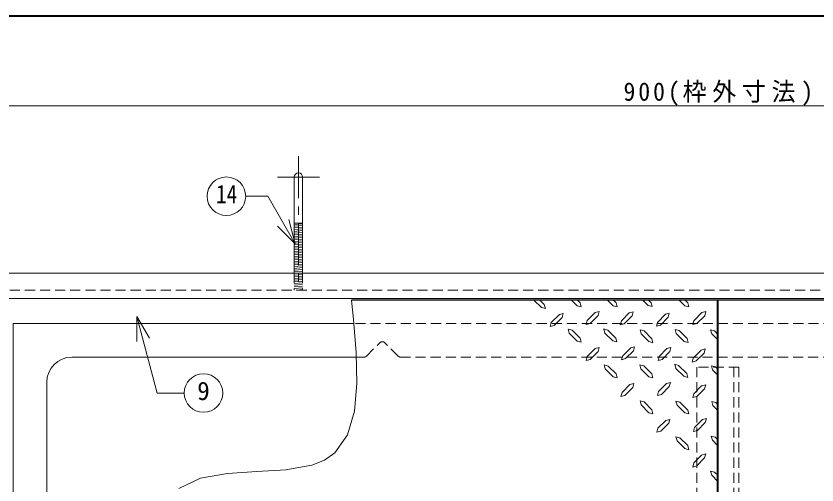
# Model space of a CAD drawing. Units: millimetres at full size, sheet at 1:5; details may follow other scales. Extents: x -1061 to 964, y -679 to 726.
# Drawn here: x -611.2 to -133.8, y 446.1 to 726 of the extents above; entities that cross this region are included whole.
import ezdxf
from ezdxf.enums import TextEntityAlignment as Align

# ---------------------------------------------------------------- set-up
doc = ezdxf.new("R2010")
doc.units = ezdxf.units.MM
doc.header["$LTSCALE"] = 5
doc.linetypes.add('CHAIN1', pattern=[8, 5, -1, 1, -1])
doc.linetypes.add('DASHED1', pattern=[1.8, 1.2, -0.6])
doc.layers.add('0-0', color=4, linetype='Continuous', lineweight=9)
doc.styles.add('ＭＳ ゴシック', font='')
doc.styles.get('ＭＳ ゴシック').set_extended_font_data('MS Gothic')

msp = doc.modelspace()

# ---------------------------------------------------------------- linework, layer by layer
at = {"layer": '0-0', "color": 1, "lineweight": 40}
for p, q in [((963.599, 725.957), (-1061.401, 725.957)), ((-192.901, 322.457), (-192.901, 556.457))]:
    msp.add_line(p, q, dxfattribs=at)
at = {"layer": '0-0'}
for p, q in [((-642.901, 672.457), (257.099, 672.457)), ((-440.401, 602.355), (-445.401, 602.355)), ((-445.401, 601.485), (-440.401, 601.894)), ((-445.401, 600.482), (-440.401, 600.89)), ((-445.401, 599.479), (-440.401, 599.887)), ((-445.401, 598.475), (-440.401, 598.884)), ((-445.401, 597.472), (-440.401, 597.88)), ((-445.401, 596.469), (-440.401, 596.877)), ((-445.401, 595.465), (-440.401, 595.874)), ((-445.401, 594.462), (-440.401, 594.87)), ((-445.401, 593.459), (-440.401, 593.867)), ((-445.401, 592.455), (-440.401, 592.864)), ((-445.401, 591.452), (-440.401, 591.86)), ((-445.401, 590.449), (-440.401, 590.857)), ((-445.401, 589.445), (-440.401, 589.854)), ((-445.401, 588.442), (-440.401, 588.85)), ((-445.401, 587.439), (-440.401, 587.847)), ((-445.401, 586.435), (-440.401, 586.844)), ((-445.401, 585.432), (-440.401, 585.84)), ((-445.401, 584.429), (-440.401, 584.837)), ((-445.401, 583.425), (-440.401, 583.834)), ((-445.401, 582.422), (-440.401, 582.83)), ((-445.401, 581.419), (-440.401, 581.827)), ((-445.401, 580.415), (-440.401, 580.824)), ((-445.401, 579.412), (-440.401, 579.82)), ((-445.401, 578.409), (-440.401, 578.817)), ((-445.401, 577.405), (-440.401, 577.814)), ((-445.401, 576.402), (-440.401, 576.81)), ((-445.401, 575.399), (-440.401, 575.807)), ((-445.401, 574.395), (-440.401, 574.804)), ((-445.401, 573.392), (-440.401, 573.8)), ((-444.568, 572.457), (-440.401, 572.797)), ((-302.621, 556.457), (-298.088, 552.032)), ((-299.063, 556.457), (-296.363, 553.757)), ((-280.088, 556.457), (-276.713, 553.082)), ((-258.713, 556.457), (-255.338, 553.082)), ((-255.188, 556.457), (-253.538, 554.807)), ((-253.538, 554.807), (-252.938, 552.407)), ((-237.586, 556.457), (-234.413, 553.157)), ((-234.188, 556.457), (-232.613, 554.882)), ((-232.613, 554.882), (-232.013, 552.557)), ((-215.888, 556.457), (-212.513, 553.082)), ((-212.438, 556.457), (-210.788, 554.807)), ((-210.788, 554.807), (-210.113, 552.407)), ((-252.938, 552.407), (-255.338, 553.082)), ((-232.013, 552.557), (-234.413, 553.157)), ((-210.113, 552.407), (-212.513, 553.082)), ((-202.388, 548.957), (-199.988, 549.557)), ((-199.988, 549.557), (-200.663, 547.157)), ((-292.163, 543.032), (-287.363, 547.832)), ((-290.363, 541.307), (-285.638, 546.032)), ((-287.363, 547.832), (-285.038, 548.432)), ((-285.038, 548.432), (-285.638, 546.032)), ((-270.713, 544.307), (-271.313, 541.982)), ((-268.913, 542.582), (-264.263, 547.307)), ((-250.388, 544.082), (-245.663, 548.882)), ((-248.663, 542.357), (-243.938, 547.082)), ((-228.938, 543.182), (-224.138, 547.982)), ((-227.138, 541.457), (-222.413, 546.182)), ((-224.138, 547.982), (-221.813, 548.582)), ((-221.813, 548.582), (-222.413, 546.182)), ((-207.113, 544.157), (-202.388, 548.957)), ((-205.388, 542.432), (-200.663, 547.157)), ((-292.163, 543.032), (-292.763, 540.707)), ((-290.363, 541.307), (-292.763, 540.707)), ((-268.913, 542.582), (-271.313, 541.982)), ((-250.388, 544.082), (-251.063, 541.757)), ((-248.663, 542.357), (-251.063, 541.757)), ((-228.938, 543.182), (-229.538, 540.857)), ((-227.138, 541.457), (-229.538, 540.857)), ((-207.113, 544.157), (-207.788, 541.832)), ((-205.388, 542.432), (-207.788, 541.832)), ((-279.713, 538.532), (-282.038, 539.132)), ((-281.438, 536.732), (-282.038, 539.132)), ((-281.438, 536.732), (-276.713, 532.007)), ((-279.713, 538.532), (-274.988, 533.732)), ((-260.213, 536.807), (-260.813, 539.207)), ((-258.488, 538.532), (-260.813, 539.207)), ((-260.213, 536.807), (-255.488, 532.082)), ((-258.488, 538.532), (-253.688, 533.807)), ((-236.888, 538.157), (-239.288, 538.757)), ((-238.613, 536.357), (-239.288, 538.757)), ((-238.613, 536.357), (-233.963, 531.707)), ((-236.888, 538.157), (-232.163, 533.432)), ((-217.688, 536.507), (-218.363, 538.907)), ((-215.963, 538.232), (-218.363, 538.907)), ((-217.688, 536.507), (-212.963, 531.782)), ((-215.963, 538.232), (-211.238, 533.507)), ((-194.813, 538.157), (-197.213, 538.757)), ((-196.538, 536.357), (-197.213, 538.757)), ((-196.538, 536.357), (-192.901, 532.719)), ((-194.813, 538.157), (-192.901, 535.971)), ((-253.088, 531.482), (-255.488, 532.082)), ((-253.688, 533.807), (-253.088, 531.482)), ((-231.563, 531.032), (-233.963, 531.707)), ((-232.163, 533.432), (-231.563, 531.032)), ((-210.563, 531.182), (-212.963, 531.782)), ((-211.238, 533.507), (-210.563, 531.182)), ((-270.713, 522.707), (-265.988, 527.507)), ((-268.988, 520.982), (-264.263, 525.707)), ((-265.988, 527.507), (-263.663, 528.107)), ((-263.663, 528.107), (-264.263, 525.707)), ((-249.563, 523.232), (-244.838, 527.957)), ((-247.838, 521.507), (-243.113, 526.232)), ((-244.838, 527.957), (-242.513, 528.632)), ((-242.513, 528.632), (-243.113, 526.232)), ((-227.963, 522.707), (-223.238, 527.507)), ((-226.163, 520.982), (-221.513, 525.707)), ((-223.238, 527.507), (-220.838, 528.107)), ((-220.838, 528.107), (-221.513, 525.707)), ((-207.563, 521.882), (-202.838, 526.607)), ((-408.452, 522.457), (-577.901, 522.457)), ((-270.713, 522.707), (-271.388, 520.382)), ((-268.988, 520.982), (-271.388, 520.382)), ((-249.563, 523.232), (-250.238, 520.832)), ((-247.838, 521.507), (-250.238, 520.832)), ((-227.963, 522.707), (-228.563, 520.382)), ((-226.163, 520.982), (-228.563, 520.382)), ((-207.563, 521.882), (-208.238, 519.482)), ((-205.838, 520.157), (-201.113, 524.882)), ((-258.338, 517.082), (-260.663, 517.757)), ((-260.063, 515.357), (-260.663, 517.757)), ((-258.338, 517.082), (-253.538, 512.357)), ((-237.038, 517.157), (-239.438, 517.832)), ((-238.763, 515.432), (-239.438, 517.832)), ((-237.038, 517.157), (-232.313, 512.432)), ((-216.263, 517.457), (-218.588, 518.132)), ((-217.988, 515.732), (-218.588, 518.132)), ((-217.988, 515.732), (-213.263, 511.007)), ((-216.263, 517.457), (-211.463, 512.732)), ((-205.838, 520.157), (-208.238, 519.482)), ((-194.363, 516.707), (-196.763, 517.307)), ((-196.088, 514.907), (-196.763, 517.307)), ((-194.363, 516.707), (-192.901, 515.244)), ((-260.063, 515.357), (-255.338, 510.632)), ((-253.538, 512.357), (-252.938, 510.032)), ((-238.763, 515.432), (-234.038, 510.707)), ((-232.313, 512.432), (-231.638, 510.032)), ((-210.863, 510.332), (-213.263, 511.007)), ((-211.463, 512.732), (-210.863, 510.332)), ((-196.088, 514.907), (-192.901, 511.719)), ((-592.901, 384.168), (-592.901, 507.457)), ((-252.938, 510.032), (-255.338, 510.632)), ((-231.638, 510.032), (-234.038, 510.707)), ((-228.263, 501.932), (-223.538, 506.657)), ((-250.013, 501.332), (-250.688, 498.932)), ((-248.288, 499.607), (-243.563, 504.332)), ((-228.263, 501.932), (-228.938, 499.532)), ((-226.538, 500.207), (-221.813, 504.932)), ((-207.263, 500.582), (-202.538, 505.382)), ((-205.463, 498.857), (-200.813, 503.582)), ((-202.538, 505.382), (-200.138, 505.982)), ((-200.138, 505.982), (-200.813, 503.582)), ((-248.288, 499.607), (-250.688, 498.932)), ((-226.538, 500.207), (-228.938, 499.532)), ((-207.263, 500.582), (-207.863, 498.257)), ((-205.463, 498.857), (-207.863, 498.257)), ((-238.613, 493.982), (-239.288, 496.382)), ((-236.888, 495.707), (-239.288, 496.382)), ((-238.613, 493.982), (-233.963, 489.257)), ((-236.888, 495.707), (-232.163, 490.982)), ((-215.513, 495.632), (-217.838, 496.232)), ((-217.238, 493.832), (-217.838, 496.232)), ((-217.238, 493.832), (-212.513, 489.107)), ((-215.513, 495.632), (-210.713, 490.832)), ((-195.863, 493.607), (-196.463, 496.007)), ((-194.063, 495.407), (-196.463, 496.007)), ((-195.863, 493.607), (-192.901, 490.644)), ((-194.063, 495.407), (-192.901, 494.244)), ((-231.563, 488.582), (-233.963, 489.257)), ((-232.163, 490.982), (-231.563, 488.582)), ((-210.113, 488.507), (-212.513, 489.107)), ((-210.713, 490.832), (-210.113, 488.507)), ((-228.638, 479.957), (-223.913, 484.682)), ((-226.913, 478.232), (-222.188, 482.957)), ((-206.813, 480.407), (-202.088, 485.207)), ((-205.013, 478.682), (-200.363, 483.407)), ((-202.088, 485.207), (-199.688, 485.807)), ((-199.688, 485.807), (-200.363, 483.407)), ((-228.638, 479.957), (-229.313, 477.557)), ((-226.913, 478.232), (-229.313, 477.557)), ((-206.813, 480.407), (-207.413, 478.082)), ((-205.013, 478.682), (-207.413, 478.082)), ((-215.513, 474.332), (-217.913, 474.932)), ((-217.238, 472.532), (-217.913, 474.932)), ((-215.513, 474.332), (-210.788, 469.607)), ((-196.163, 472.832), (-196.838, 475.232)), ((-194.438, 474.632), (-196.838, 475.232)), ((-196.163, 472.832), (-192.901, 469.439)), ((-194.438, 474.632), (-192.901, 473.094)), ((-217.238, 472.532), (-212.513, 467.882)), ((-210.788, 469.607), (-210.113, 467.207)), ((-210.113, 467.207), (-212.513, 467.882)), ((-207.263, 459.257), (-202.538, 463.982)), ((-202.538, 463.982), (-200.138, 464.657)), ((-200.138, 464.657), (-200.813, 462.257)), ((-207.263, 459.257), (-207.863, 456.857)), ((-205.463, 457.532), (-200.813, 462.257)), ((-205.463, 457.532), (-207.863, 456.857)), ((-196.538, 452.057), (-197.213, 454.457)), ((-194.813, 453.857), (-197.213, 454.457)), ((-194.813, 453.857), (-192.901, 451.944)), ((-196.538, 452.057), (-192.901, 448.274))]:
    msp.add_line(p, q, dxfattribs=at)
at = {"layer": '0-0', "linetype": 'CHAIN1'}
for p, q in [((-442.901, 642.355), (-442.901, 562.457)), ((-430.401, 629.855), (-455.401, 629.855))]:
    msp.add_line(p, q, dxfattribs=at)
at = {"layer": '0-0', "color": 7, "lineweight": 18}
for p, q in [((-445.401, 629.855), (-445.401, 572.457)), ((-440.401, 629.855), (-440.401, 572.457)), ((-474.314, 618.423), (-461.193, 618.423)), ((-444.771, 589.98), (-461.193, 618.423)), ((-444.771, 589.98), (-448.653, 604.469)), ((-444.771, 589.98), (-455.378, 600.587)), ((257.099, 572.457), (-642.901, 572.457)), ((242.099, 557.457), (-627.901, 557.457)), ((-539.257, 546.651), (-539.257, 531.651)), ((-539.257, 546.651), (-531.757, 533.661)), ((-539.257, 546.651), (-527.025, 501.001)), ((-527.025, 501.001), (-510.976, 501.001))]:
    msp.add_line(p, q, dxfattribs=at)
at = {"layer": '0-0', "linetype": 'DASHED1'}
for p, q in [((-445.401, 572.389), (-444.568, 572.457)), ((-445.401, 572.457), (-445.401, 562.457)), ((-445.401, 571.385), (-440.401, 571.794)), ((-445.401, 570.382), (-440.401, 570.79)), ((-445.401, 569.379), (-440.401, 569.787)), ((-445.401, 568.375), (-440.401, 568.784)), ((-440.401, 572.457), (-440.401, 562.457)), ((-445.401, 567.372), (-440.401, 567.78)), ((-445.401, 566.369), (-440.401, 566.777)), ((-445.401, 565.365), (-440.401, 565.774)), ((-445.401, 564.362), (-440.401, 564.77)), ((-445.401, 563.359), (-440.401, 563.767)), ((237.099, 562.457), (-622.901, 562.457)), ((-444.16, 562.457), (-440.401, 562.764)), ((227.099, 542.457), (-409.962, 542.457)), ((-402.315, 523.042), (-394.315, 531.042)), ((-383.486, 523.042), (-391.486, 531.042)), ((-403.729, 522.457), (-408.452, 522.457)), ((-382.072, 522.457), (-3.729, 522.457)), ((-183.401, 516.457), (-183.401, 322.457))]:
    msp.add_line(p, q, dxfattribs=at)
at = {"layer": '0-0', "color": 5, "lineweight": 25}
msp.add_line((241.099, 556.457), (-411.358, 556.457), dxfattribs=at)
at = {"layer": '0-0', "color": 7, "linetype": 'DASHED1', "lineweight": 18}
for p, q in [((-180.401, 516.457), (-205.401, 516.457)), ((-205.401, 516.457), (-205.401, 322.457)), ((-180.401, 516.457), (-180.401, 322.457))]:
    msp.add_line(p, q, dxfattribs=at)
at = {"layer": '0-0', "color": 7, "lineweight": 18}
msp.add_lwpolyline([(-411.358, 556.457), (-410.162, 544.849), (-408.523, 525.246), (-408.056, 506.779), (-409.503, 490.17), (-413.607, 476.137), (-421.111, 465.4), (-427.312, 460.967), (-434.83, 457.985), (-450.347, 455.274), (-467.688, 454.198), (-485.212, 453.08), (-501.28, 450.245), (-514.249, 444.014)], dxfattribs=at)
at = {"layer": '0-0'}
for points in [[(-276.638, 556.457), (-274.988, 554.807), (-274.313, 552.482), (-276.713, 553.082)], [(-296.363, 553.757), (-295.688, 551.357), (-298.088, 552.032)], [(-270.713, 544.307), (-265.988, 549.107), (-263.588, 549.707), (-264.263, 547.307)], [(-245.663, 548.882), (-243.338, 549.482), (-243.938, 547.082)], [(-612.901, 388.518), (-612.901, 542.457), (-409.962, 542.457)], [(-274.988, 533.732), (-274.313, 531.407), (-276.713, 532.007)], [(-202.838, 526.607), (-200.513, 527.282), (-201.113, 524.882)], [(-250.013, 501.332), (-245.288, 506.057), (-242.963, 506.732), (-243.563, 504.332)], [(-223.538, 506.657), (-221.138, 507.257), (-221.813, 504.932)], [(-223.913, 484.682), (-221.513, 485.282), (-222.188, 482.957)]]:
    msp.add_lwpolyline(points, dxfattribs=at)
at = {"layer": '0-0', "color": 7, "lineweight": 18}
for centre in [(-485.814, 618.423), (-499.476, 501.001)]:
    msp.add_circle(centre, 11.5, dxfattribs=at)
msp.add_arc((-442.901, 629.855), 2.5, 0, 180, dxfattribs=at)
at = {"layer": '0-0', "linetype": 'DASHED1'}
for centre, start, end in [((-392.901, 529.628), 45, 135), ((-403.729, 524.457), 270, 315), ((-382.072, 524.457), 225, 270)]:
    msp.add_arc(centre, 2, start, end, dxfattribs=at)
at = {"layer": '0-0'}
msp.add_arc((-577.901, 507.457), 15, 90, 180, dxfattribs=at)

# ---------------------------------------------------------------- texts
at = {"layer": '0-0', "color": 7, "style": 'ＭＳ ゴシック', "width": 0.85}
msp.add_text('14', height=11, dxfattribs=at).set_placement((-492.064, 610.923), align=Align.BOTTOM_LEFT)
at = {"layer": '0-0', "color": 7, "style": 'ＭＳ ゴシック'}
msp.add_text('9', height=11, dxfattribs=at).set_placement((-503.226, 493.501), align=Align.BOTTOM_LEFT)
at = {"layer": '0-0', "color": 7, "insert": (-249.151, 672.457), "char_height": 11, "attachment_point": 7, "style": 'ＭＳ ゴシック'}
msp.add_mtext('\\T1.24;\\W0.95;900(枠外寸法)', dxfattribs=at)

doc.saveas('drawing.dxf')
